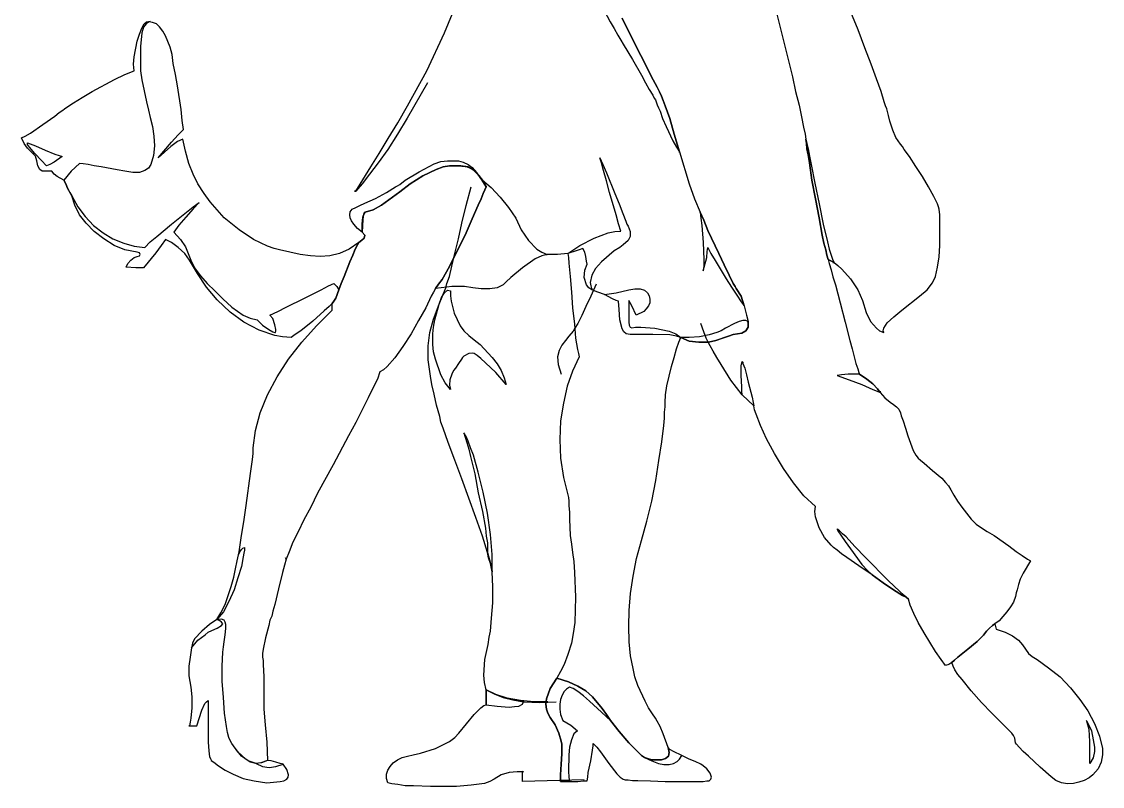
# Model space of a CAD drawing. Header units: millimetres. Extents: x -37049 to 129367, y 25385 to 90033.
# Drawn here: x 24246 to 25454, y 40447 to 41302 of the extents above; entities that cross this region are included whole.
import ezdxf

# ---------------------------------------------------------------- set-up
doc = ezdxf.new("R2010")
doc.units = ezdxf.units.MM
doc.header["$MEASUREMENT"] = 0
doc.layers.add('NNGUOI', color=2, linetype='Continuous', lineweight=30)

# ---------------------------------------------------------------- blocks, each defined once
blk = doc.blocks.new('NGUOI13')
for p, q in [((-128.5, 771.2), (-120.4, 791.1)), ((33.3, 799.2), (42, 782.4)), ((213.2, 793), (221.9, 758.7)), ((-440.4, 776.1), (-437.9, 780.5)), ((-437.9, 780.5), (-435.4, 782.4)), ((-435.4, 782.4), (-431.6, 783)), ((42, 782.4), (46.4, 775.5)), ((54.5, 786.1), (70, 755)), ((70, 755), (54.5, 786.1)), ((-445.3, 762.5), (-442.8, 769.9)), ((-442.8, 769.9), (-440.4, 776.1)), ((-146.6, 732), (-128.5, 771.2)), ((46.4, 775.5), (50.1, 768.7)), ((50.1, 768.7), (53.2, 763.7)), ((-448.4, 746.3), (-445.3, 762.5)), ((53.2, 763.7), (55.7, 759.3)), ((55.7, 759.3), (65, 743.8)), ((221.9, 758.7), (230, 725.7)), ((-449.1, 738.8), (-448.4, 746.3)), ((70, 755), (77.5, 740.7)), ((77.5, 740.7), (70, 755)), ((-448.4, 732), (-449.1, 738.8)), ((65, 743.8), (74.4, 727.6)), ((77.5, 740.7), (84.3, 726.4)), ((84.3, 726.4), (77.5, 740.7)), ((-468.4, 723.2), (-457.8, 728.2)), ((-457.8, 728.2), (-448.4, 732)), ((-166.5, 695.9), (-146.6, 732)), ((74.4, 727.6), (78.7, 719.5)), ((84.3, 726.4), (90.6, 715.1)), ((90.6, 715.1), (84.3, 726.4)), ((230, 725.7), (233.1, 710.8)), ((-491.4, 710.8), (-468.4, 723.2)), ((-146, 719.5), (-167.1, 683.4)), ((78.7, 719.5), (82.5, 712.7)), ((82.5, 712.7), (86.2, 707.1)), ((90.6, 715.1), (93.1, 710.2)), ((93.1, 710.2), (90.6, 715.1)), ((-510.7, 699), (-502, 704.6)), ((-502, 704.6), (-491.4, 710.8)), ((86.2, 707.1), (87.4, 703.9)), ((87.4, 703.9), (88.7, 702.1)), ((88.7, 702.1), (90.6, 697.1)), ((93.1, 710.2), (94.9, 705.8)), ((94.9, 705.8), (93.1, 710.2)), ((94.9, 705.8), (96.8, 701.5)), ((96.8, 701.5), (94.9, 705.8)), ((233.1, 710.8), (236.8, 696.5)), ((-525.6, 689), (-521.9, 691.5)), ((-521.9, 691.5), (-520, 692.7)), ((-520, 692.7), (-517.5, 694.6)), ((-517.5, 694.6), (-510.7, 699)), ((-176.5, 678.4), (-166.5, 695.9)), ((90.6, 697.1), (91.8, 694)), ((91.8, 694), (93.7, 690.3)), ((96.8, 701.5), (98.7, 695.9)), ((98.7, 695.9), (96.8, 701.5)), ((98.7, 695.9), (103.6, 682.8)), ((103.6, 682.8), (98.7, 695.9)), ((236.8, 696.5), (239.3, 684.7)), ((-542.4, 676.6), (-530, 685.3)), ((-530, 685.3), (-525.6, 689)), ((-167.1, 683.4), (-177.1, 666.6)), ((93.7, 690.3), (96.2, 682.8)), ((96.2, 682.8), (99.9, 674.7)), ((103.6, 682.8), (108, 666.6)), ((108, 666.6), (103.6, 682.8)), ((239.3, 684.7), (241.2, 674.1)), ((-554.9, 667.8), (-542.4, 676.6)), ((-186.4, 662.2), (-176.5, 678.4)), ((99.9, 674.7), (106.7, 659.8)), ((241.2, 674.1), (243.1, 666.6)), ((-564.2, 662.9), (-560.5, 664.7)), ((-561.7, 657.3), (-564.2, 662.9)), ((-558, 652.3), (-561.7, 657.3)), ((-560.5, 664.7), (-554.9, 667.8)), ((-195.7, 646.7), (-186.4, 662.2)), ((-177.1, 666.6), (-187, 651)), ((106.7, 659.8), (110.5, 653.5)), ((108, 666.6), (113.6, 648.6)), ((113.6, 648.6), (108, 666.6)), ((243.1, 666.6), (243.7, 661.6)), ((243.7, 661.6), (244.3, 657.3)), ((244.3, 657.3), (244.9, 651.7)), ((-549.9, 644.2), (-558, 652.3)), ((-204.5, 633), (-195.7, 646.7)), ((-187, 651), (-197, 637.3)), ((110.5, 653.5), (113.6, 648.6)), ((113.6, 648.6), (113, 648.6)), ((113, 648.6), (113.6, 648.6)), ((113.6, 648.6), (113.6, 648.6)), ((113.6, 648.6), (123.5, 615.6)), ((244.9, 651.7), (246.2, 645.4)), ((-548.7, 639.2), (-549.9, 644.2)), ((-547.4, 634.2), (-548.7, 639.2)), ((-197, 637.3), (-205.7, 625.5)), ((246.2, 645.4), (247.4, 637.3)), ((247.4, 637.3), (249.9, 619.3)), ((-545.5, 630.5), (-547.4, 634.2)), ((-543.1, 628.6), (-545.5, 630.5)), ((-533.1, 628.6), (-543.1, 628.6)), ((-530.6, 625.5), (-533.1, 628.6)), ((-527.5, 623), (-530.6, 625.5)), ((-205.7, 625.5), (-213.2, 615.6)), ((-212.6, 619.9), (-204.5, 633)), ((-150.9, 623.7), (-164, 615.6)), ((-137.2, 630.5), (-150.9, 623.7)), ((-129.8, 633), (-137.2, 630.5)), ((-123.5, 634.2), (-129.8, 633)), ((-113.6, 634.2), (-123.5, 634.2)), ((-104.3, 633), (-113.6, 634.2)), ((-100.5, 631.1), (-104.3, 633)), ((-96.8, 628), (-100.5, 631.1)), ((-93.1, 624.3), (-96.8, 628)), ((-89.3, 619.3), (-93.1, 624.3)), ((-520.6, 619.3), (-527.5, 623)), ((-518.8, 615.6), (-520.6, 619.3)), ((-516.9, 611.2), (-518.8, 615.6)), ((-220, 608.1), (-212.6, 619.9)), ((-213.2, 615.6), (-220, 608.1)), ((-164, 615.6), (-174.6, 607.5)), ((-106.1, 593.2), (-101.1, 612.5)), ((-87.4, 616.2), (-89.3, 619.3)), ((-85.6, 612.5), (-87.4, 616.2)), ((-86.8, 609.3), (-85.6, 612.5)), ((123.5, 615.6), (129.2, 600)), ((249.9, 619.3), (253.6, 600)), ((-512.6, 603.1), (-516.9, 611.2)), ((-509.4, 593.8), (-512.6, 603.1)), ((-220, 608.1), (-221.3, 608.1)), ((-221.3, 608.1), (-220, 608.1)), ((-220, 608.1), (-220, 608.1)), ((-174.6, 607.5), (-193.3, 593.8)), ((-90.6, 600), (-88.7, 605.6)), ((-88.7, 605.6), (-86.8, 609.3)), ((-504.5, 583.8), (-509.4, 593.8)), ((-193.3, 593.8), (-202, 588.8)), ((-110.5, 575.1), (-106.1, 593.2)), ((-99.9, 579.5), (-93.7, 593.8)), ((-93.7, 593.8), (-90.6, 600)), ((129.2, 600), (134.8, 586.3)), ((253.6, 600), (257.4, 580.7)), ((-497.6, 575.1), (-504.5, 583.8)), ((-212.6, 581.3), (-213.2, 574.5)), ((-211.3, 585.1), (-212.6, 581.3)), ((-210.1, 586.3), (-211.3, 585.1)), ((-202, 588.8), (-210.1, 586.3)), ((-107.4, 562.7), (-99.9, 579.5)), ((134.8, 586.3), (138.5, 578.2)), ((257.4, 580.7), (260.5, 562.7)), ((-489.5, 566.4), (-497.6, 575.1)), ((-213.2, 574.5), (-213.2, 565.8)), ((-114.2, 558.9), (-110.5, 575.1)), ((138.5, 578.2), (142.8, 567.6)), ((-479.6, 558.9), (-489.5, 566.4)), ((-469, 552.1), (-479.6, 558.9)), ((-416.1, 558.3), (-420.4, 552.1)), ((-409.9, 555.2), (-416.1, 558.3)), ((-213.8, 557.7), (-216.9, 555.2)), ((-211.3, 559.5), (-213.8, 557.7)), ((-213.2, 565.8), (-210.7, 562.7)), ((-210.7, 562.7), (-211.3, 559.5)), ((-117.9, 544), (-114.2, 558.9)), ((-115.5, 546.5), (-107.4, 562.7)), ((142.8, 567.6), (154, 544)), ((260.5, 562.7), (262.3, 554.6)), ((-457.8, 547.7), (-469, 552.1)), ((-445.3, 545.2), (-457.8, 547.7)), ((-420.4, 552.1), (-426, 544.6)), ((-403, 550.2), (-409.9, 555.2)), ((-396.2, 544), (-403, 550.2)), ((-220.6, 548.3), (-223.1, 542.1)), ((-218.2, 552.7), (-220.6, 548.3)), ((-216.9, 555.2), (-218.2, 552.7)), ((-123.5, 530.3), (-115.5, 546.5)), ((7.2, 546.5), (-1.6, 544)), ((10.3, 547.7), (7.2, 546.5)), ((14, 549), (10.3, 547.7)), ((15.9, 545.2), (14, 549)), ((262.3, 554.6), (264.2, 547.7)), ((264.2, 547.7), (265.5, 542.1)), ((-454.7, 533.4), (-451.6, 537.1)), ((-451.6, 537.1), (-448.4, 539.6)), ((-448.4, 539.6), (-445.3, 540.9)), ((-442.8, 544.6), (-445.3, 545.2)), ((-445.3, 540.9), (-442.8, 541.5)), ((-442.2, 542.7), (-442.8, 544.6)), ((-442.8, 541.5), (-442.2, 542.7)), ((-426, 544.6), (-438.5, 529)), ((-391.2, 537.1), (-396.2, 544)), ((-383.1, 523.4), (-391.2, 537.1)), ((-226.2, 535.3), (-231.8, 520.3)), ((-223.1, 542.1), (-226.2, 535.3)), ((-121.1, 530.9), (-117.9, 544)), ((-35.2, 538.4), (-48.2, 529)), ((-28.3, 541.5), (-35.2, 538.4)), ((-22.7, 542.7), (-28.3, 541.5)), ((-12.1, 542.7), (-22.7, 542.7)), ((-1.6, 544), (-12.1, 542.7)), ((17.1, 540.9), (15.9, 545.2)), ((17.7, 535.9), (17.1, 540.9)), ((18.4, 532.8), (17.7, 535.9)), ((154, 544), (159.6, 532.2)), ((265.5, 542.1), (266.7, 537.8)), ((266.7, 537.8), (267.9, 533.4)), ((-456.5, 529.7), (-454.7, 533.4)), ((-446.6, 529), (-456.5, 529.7)), ((-438.5, 529), (-446.6, 529)), ((-373.8, 509.1), (-383.1, 523.4)), ((-131, 517.2), (-123.5, 530.3)), ((-123.5, 520.3), (-121.1, 530.9)), ((-48.2, 529), (-60.1, 519.1)), ((15.2, 519.1), (15.9, 526.6)), ((15.9, 526.6), (18.4, 532.8)), ((159.6, 532.2), (164.6, 521.6)), ((267.9, 533.4), (269.8, 527.2)), ((269.8, 527.2), (271.7, 519.7)), ((-235, 512.9), (-237.4, 506.6)), ((-231.8, 520.3), (-235, 512.9)), ((-137.9, 507.9), (-134.8, 512.2)), ((-134.8, 512.2), (-131, 517.2)), ((-127.3, 508.5), (-126, 512.9)), ((-126, 512.9), (-123.5, 520.3)), ((-65, 514.7), (-68.2, 511.6)), ((-60.1, 519.1), (-65, 514.7)), ((17.7, 511.6), (15.2, 519.1)), ((27.7, 512.2), (22.1, 499.8)), ((164.6, 521.6), (169, 512.9)), ((169, 512.9), (170.9, 509.8)), ((271.7, 519.7), (274.2, 511.6)), ((-362.6, 496.1), (-373.8, 509.1)), ((-237.4, 506.6), (-240.6, 497.9)), ((-126, 509.1), (-137.9, 507.9)), ((-134.1, 491.7), (-127.3, 508.5)), ((-121.1, 509.8), (-126, 509.1)), ((-108, 509.8), (-121.1, 509.8)), ((-99.3, 508.5), (-108, 509.8)), ((-90.6, 507.3), (-99.3, 508.5)), ((-81.8, 507.3), (-90.6, 507.3)), ((-74.4, 508.5), (-81.8, 507.3)), ((-68.2, 511.6), (-74.4, 508.5)), ((20.2, 508.5), (17.7, 511.6)), ((23.3, 506.6), (20.2, 508.5)), ((29.6, 504.2), (23.3, 506.6)), ((36.4, 501.7), (29.6, 504.2)), ((44.5, 497.3), (36.4, 501.7)), ((170.9, 509.8), (172.1, 507.9)), ((172.1, 507.9), (177.1, 499.8)), ((274.2, 511.6), (279.2, 492.9)), ((-349.5, 483.6), (-362.6, 496.1)), ((-244.3, 492.3), (-247.4, 489.2)), ((-242.4, 494.8), (-244.3, 492.3)), ((-240.6, 497.9), (-242.4, 494.8)), ((-139.7, 476.1), (-134.1, 491.7)), ((22.1, 499.8), (17.1, 489.2)), ((48.2, 495.4), (44.5, 497.3)), ((50.7, 494.8), (48.2, 495.4)), ((51.3, 486.1), (50.7, 494.8)), ((177.1, 499.8), (180.2, 489.8)), ((279.2, 492.9), (284.1, 473)), ((-335.2, 473), (-349.5, 483.6)), ((-252.4, 484.9), (-264.2, 474.3)), ((-247.4, 489.2), (-252.4, 484.9)), ((12.8, 479.9), (9, 471.8)), ((17.1, 489.2), (12.8, 479.9)), ((52, 475.5), (51.3, 486.1)), ((180.2, 489.8), (182.7, 480.5)), ((182.7, 480.5), (184.5, 473.7)), ((-319.6, 464.9), (-335.2, 473)), ((-264.2, 474.3), (-276.7, 464.3)), ((-143.5, 462.5), (-139.7, 476.1)), ((9, 471.8), (5.9, 466.8)), ((54.5, 466.2), (52, 475.5)), ((138.5, 463.1), (135.4, 471.8)), ((184.5, 468.1), (182.1, 464.3)), ((184.5, 473.7), (184.5, 468.1)), ((284.1, 473), (289.1, 454.4)), ((-303.4, 459.3), (-319.6, 464.9)), ((-295.3, 458.1), (-303.4, 459.3)), ((-286.6, 457.5), (-295.3, 458.1)), ((-282.3, 460.6), (-286.6, 457.5)), ((-276.7, 464.3), (-282.3, 460.6)), ((-145.3, 448.8), (-143.5, 462.5)), ((-0.3, 458.7), (-4, 454.4)), ((4, 463.7), (-0.3, 458.7)), ((5.9, 466.8), (4, 463.7)), ((56.3, 463.1), (54.5, 466.2)), ((58.8, 461.2), (56.3, 463.1)), ((62.6, 460.6), (58.8, 461.2)), ((86.2, 460.6), (62.6, 460.6)), ((103.6, 460), (86.2, 460.6)), ((110.5, 458.7), (103.6, 460)), ((114.8, 457.5), (110.5, 458.7)), ((123.5, 453.7), (114.8, 457.5)), ((141, 456.8), (138.5, 463.1)), ((142.8, 453.1), (141, 456.8)), ((164, 458.7), (150.9, 454.4)), ((169, 460.6), (164, 458.7)), ((173.3, 461.2), (169, 460.6)), ((177.7, 461.8), (173.3, 461.2)), ((182.1, 464.3), (177.7, 461.8)), ((-145.3, 434.4), (-145.3, 448.8)), ((-7.8, 449.4), (-10.3, 443.8)), ((-4, 454.4), (-7.8, 449.4)), ((133.5, 452.5), (123.5, 453.7)), ((143.5, 452.5), (133.5, 452.5)), ((145.3, 448.8), (142.8, 453.1)), ((150.9, 454.4), (143.5, 452.5)), ((148.4, 443.2), (145.3, 448.8)), ((289.1, 454.4), (291.6, 445.6)), ((291.6, 445.6), (293.5, 437.6)), ((-142.8, 417.6), (-145.3, 434.4)), ((-10.3, 443.8), (-12.1, 437.6)), ((-12.1, 437.6), (-11.5, 429.5)), ((152.2, 436.9), (148.4, 443.2)), ((156.5, 429.5), (152.2, 436.9)), ((293.5, 437.6), (295.3, 430.7)), ((-11.5, 429.5), (-8.4, 419.5)), ((166.5, 413.3), (156.5, 429.5)), ((295.3, 430.7), (297.2, 425.1)), ((297.2, 425.1), (298.4, 421.4)), ((-141.6, 408.9), (-142.8, 417.6)), ((178.3, 398.3), (166.5, 413.3)), ((298.4, 421.4), (299.1, 419.5)), ((299.1, 419.5), (306.5, 414.5)), ((306.5, 414.5), (312.8, 409.5)), ((-139.1, 399), (-141.6, 408.9)), ((312.8, 409.5), (317.7, 404.6)), ((317.7, 404.6), (320.2, 400.8)), ((-136.6, 387.8), (-139.1, 399)), ((190.1, 387.1), (178.3, 398.3)), ((320.2, 400.8), (325.2, 395.2)), ((325.2, 395.2), (330.8, 390.9)), ((330.8, 390.9), (333.9, 388.4)), ((-133.5, 375.9), (-136.6, 387.8)), ((190.8, 382.8), (190.1, 387.1)), ((192.6, 378.4), (190.8, 382.8)), ((333.9, 388.4), (337, 385.9)), ((337, 385.9), (339.5, 383.4)), ((339.5, 383.4), (341.4, 379.7)), ((341.4, 379.7), (342, 376.6)), ((-132.3, 370.3), (-133.5, 375.9)), ((-129.8, 364.1), (-132.3, 370.3)), ((197, 366.6), (192.6, 378.4)), ((342, 376.6), (343.9, 371.6)), ((343.9, 371.6), (346.4, 364.1)), ((-124.8, 349.2), (-129.8, 364.1)), ((203.2, 352.9), (197, 366.6)), ((346.4, 364.1), (348.9, 356)), ((-117.9, 331.1), (-124.8, 349.2)), ((211.3, 338), (203.2, 352.9)), ((348.9, 356), (354.5, 341.1)), ((220.6, 322.4), (211.3, 338)), ((354.5, 341.1), (357, 336.1)), ((357, 336.1), (359.4, 333)), ((-110.5, 311.8), (-117.9, 331.1)), ((359.4, 333), (361.9, 331.1)), ((361.9, 331.1), (365.7, 328)), ((365.7, 328), (374.4, 320.5)), ((-96.2, 272), (-110.5, 311.8)), ((231.2, 307.5), (220.6, 322.4)), ((374.4, 320.5), (383.7, 312.4)), ((383.7, 312.4), (387.5, 308.1)), ((241.8, 294.4), (231.2, 307.5)), ((387.5, 308.1), (390.6, 304.4)), ((390.6, 304.4), (393.1, 300.6)), ((253.6, 283.2), (241.8, 294.4)), ((393.1, 300.6), (396.2, 295)), ((396.2, 295), (399.9, 288.8)), ((253, 278.2), (253.6, 283.2)), ((399.9, 288.8), (404.3, 282.6)), ((404.3, 282.6), (414.2, 270.1)), ((-89.3, 252.7), (-96.2, 272)), ((253.6, 272.6), (253, 278.2)), ((257.4, 261.4), (253.6, 272.6)), ((414.2, 270.1), (419.2, 265.1)), ((263, 251.5), (257.4, 261.4)), ((419.2, 265.1), (424.8, 261.4)), ((424.8, 261.4), (430.4, 257.7)), ((430.4, 257.7), (437.9, 253.3)), ((-84.3, 235.9), (-89.3, 252.7)), ((269.8, 243.4), (263, 251.5)), ((437.9, 253.3), (452.8, 242.7)), ((-83.1, 230.3), (-84.3, 235.9)), ((272.3, 240.9), (269.8, 243.4)), ((276, 238.4), (272.3, 240.9)), ((280.4, 234.6), (276, 238.4)), ((286, 230.9), (280.4, 234.6)), ((452.8, 242.7), (460.3, 237.1)), ((460.3, 237.1), (466.5, 232.8)), ((-81.2, 224.7), (-83.1, 230.3)), ((-79.4, 216), (-81.2, 224.7)), ((298.4, 222.2), (286, 230.9)), ((466.5, 232.8), (472.1, 229)), ((475.2, 227.2), (467.7, 214.7)), ((472.1, 229), (475.2, 227.2)), ((-78.7, 200.4), (-79.4, 216)), ((312.1, 212.9), (298.4, 222.2)), ((323.3, 204.8), (312.1, 212.9)), ((467.7, 214.7), (464.6, 208.5)), ((333.9, 197.3), (323.3, 204.8)), ((462.8, 202.9), (461.5, 197.3)), ((464.6, 208.5), (462.8, 202.9)), ((-78.7, 184.2), (-78.7, 200.4)), ((343.3, 191.7), (333.9, 197.3)), ((347, 189.8), (343.3, 191.7)), ((349.5, 188), (347, 189.8)), ((459.6, 190.5), (457.8, 184.9)), ((460.3, 194.2), (459.6, 190.5)), ((461.5, 197.3), (460.3, 194.2)), ((-80, 168.1), (-78.7, 184.2)), ((351.4, 181.7), (349.5, 188)), ((355.1, 173), (351.4, 181.7)), ((454.7, 179.9), (450.9, 174.9)), ((457.8, 184.9), (454.7, 179.9)), ((-81.2, 155), (-80, 168.1)), ((359.4, 163.7), (355.1, 173)), ((446.6, 169.9), (442.8, 165.6)), ((450.9, 174.9), (446.6, 169.9)), ((365.7, 153.1), (359.4, 163.7)), ((432.9, 158.1), (429.8, 155)), ((436, 160.6), (432.9, 158.1)), ((438.5, 162.4), (436, 160.6)), ((442.8, 165.6), (438.5, 162.4)), ((-83.7, 141.3), (-82.5, 148.8)), ((-82.5, 148.8), (-81.8, 151.9)), ((-81.8, 151.9), (-81.2, 155)), ((377.5, 133.8), (365.7, 153.1)), ((426.7, 150.6), (420.4, 144.4)), ((429.8, 155), (426.7, 150.6)), ((-86.8, 125.7), (-83.7, 141.3)), ((383.1, 125.7), (377.5, 133.8)), ((410.5, 136.3), (400.5, 128.2)), ((420.4, 144.4), (410.5, 136.3)), ((-88.1, 109.5), (-86.8, 125.7)), ((387.5, 119.5), (383.1, 125.7)), ((394.3, 122.6), (391.2, 120.7)), ((396.8, 125.1), (394.3, 122.6)), ((400.5, 128.2), (396.8, 125.1)), ((391.2, 120.7), (387.5, 119.5)), ((-87.4, 102.1), (-88.1, 109.5)), ((-85.6, 94.6), (-87.4, 102.1)), ((-85.6, 94.6), (-86.2, 95.2)), ((-86.2, 95.2), (-85.6, 94.6)), ((-75.6, 89.6), (-85.6, 94.6)), ((-85.6, 94.6), (-77.5, 90.2)), ((-85.6, 94.6), (-85.6, 94.6)), ((-85.6, 79), (-85.6, 94.6)), ((-77.5, 90.2), (-68.2, 86.5)), ((-63.8, 85.9), (-75.6, 89.6)), ((-91.2, 75.9), (-88.1, 78.4)), ((-88.1, 78.4), (-85.6, 79)), ((-68.2, 86.5), (-58.2, 84)), ((-50.1, 83.4), (-63.8, 85.9)), ((-58.2, 84), (-47, 82.2)), ((-36.4, 82.2), (-50.1, 83.4)), ((-47, 82.2), (-30.2, 81.5)), ((-22.1, 82.2), (-36.4, 82.2)), ((-30.2, 81.5), (-13.4, 82.2)), ((-113.6, 49.8), (-98, 69.1)), ((-98, 69.1), (-91.2, 75.9)), ((-123.5, 41.1), (-117.9, 45.4)), ((-117.9, 45.4), (-113.6, 49.8)), ((-153.4, 29.3), (-137.9, 34.2)), ((-137.9, 34.2), (-123.5, 41.1)), ((-181.4, 19.3), (-177.1, 22.4)), ((-177.1, 22.4), (-172.1, 24.9)), ((-172.1, 24.9), (-166.5, 26.1)), ((-166.5, 26.1), (-160.9, 27.4)), ((-160.9, 27.4), (-153.4, 29.3)), ((-188.3, 7.5), (-187, 11.8)), ((-187, 11.8), (-184.5, 15.6)), ((-184.5, 15.6), (-181.4, 19.3)), ((-188.3, 3.1), (-188.3, 7.5)), ((-187, -1.2), (-188.3, 3.1)), ((-81.8, 0), (-87.4, -1.9)), ((-77.5, 2.5), (-81.8, 0)), ((-70, 6.8), (-77.5, 2.5)), ((-61.9, 9.3), (-70, 6.8)), ((-53.8, 10), (-61.9, 9.3)), ((-47, 10), (-53.8, 10)), ((-48.2, 0), (-48.2, 10.6)), ((-48.2, 10.6), (-47, 10)), ((15.2, 1.9), (-48.2, 0)), ((-182.7, -2.5), (-187, -1.2)), ((-176.5, -3.1), (-182.7, -2.5)), ((-169, -4.4), (-176.5, -3.1)), ((-160.3, -4.4), (-169, -4.4)), ((-142.8, -5), (-160.3, -4.4)), ((-116.1, -5), (-142.8, -5)), ((-101.1, -3.7), (-116.1, -5)), ((-87.4, -1.9), (-101.1, -3.7))]:
    blk.add_line(p, q)
for points in [[(213.2, 793), (221.9, 758.7), (230, 725.7), (233.1, 710.8), (236.8, 696.5), (239.3, 684.7), (241.2, 674.1), (243.1, 666.6), (243.7, 661.6), (244.3, 657.3), (244.9, 651.7), (246.2, 645.4), (247.4, 637.3), (249.9, 619.3), (253.6, 600), (257.4, 580.7), (260.5, 562.7), (262.3, 554.6), (264.2, 547.7), (265.5, 542.1), (266.7, 537.8), (272.9, 534.7), (276.7, 531.5), (281, 527.8), (289.7, 517.8), (297.2, 506.6), (302.2, 495.4), (305.9, 483), (310.3, 473.7), (316.5, 466.8), (319.6, 464.3), (324, 462.5), (323.3, 464.3), (324, 466.8), (327.7, 472.4), (334.5, 478.6), (342.6, 485.5), (360.7, 499.8), (368.8, 506.6), (374.4, 513.5), (377.5, 520.3), (379.4, 529.7), (381.2, 540.3), (381.8, 552.1), (381.8, 583.8), (381.2, 589.4), (380.6, 591.9), (379.4, 595), (375.6, 602.5), (370, 612.5), (363.8, 623), (357, 633.6), (350.7, 643.6), (345.1, 651), (343.3, 654.2), (341.4, 656.6), (336.4, 663.5), (333.3, 671), (330.2, 680.3), (328.9, 685.9), (327.1, 692.7), (325.8, 695.9), (324.6, 700.2), (321.5, 710.8), (316.5, 723.9), (310.9, 738.8), (304.7, 755.6), (297.8, 774.3), (281.6, 813.5)], [(-216.9, 555.2), (-226.9, 548.3), (-236.8, 544), (-246.8, 541.5), (-256.7, 540.9), (-266.7, 541.5), (-277.3, 542.7), (-287.9, 545.2), (-298.4, 547.7), (-304, 549), (-310.9, 551.5), (-325.2, 558.3), (-340.1, 568.3), (-355.7, 580.7), (-370, 596.9), (-376.2, 605.6), (-382.5, 615.6), (-387.5, 625.5), (-391.8, 636.7), (-395.5, 649.2), (-398, 661.6), (-403.6, 659.1), (-410.5, 654.2), (-423.6, 642.3), (-409.9, 658.5), (-403, 666), (-397.4, 671.6), (-398.7, 680.9), (-399.9, 692.1), (-403.6, 716.4), (-405.5, 728.2), (-408, 739.4), (-409.2, 748.8), (-411.1, 756.2), (-416.1, 768.1), (-418.6, 773), (-422.3, 777.4), (-425.4, 780.5), (-429.2, 781.7), (-432.9, 782.4), (-436, 780.5), (-438.5, 776.8), (-440.4, 771.2), (-441.6, 756.9), (-441.6, 732), (-440.4, 722.6), (-437.9, 711.4), (-435.4, 700.2), (-433.5, 691.5), (-431.6, 684), (-429.2, 674.7), (-427.9, 664.7), (-427.3, 654.8), (-428.5, 644.8), (-431, 635.5), (-433.5, 631.7), (-437.2, 629.3), (-442.8, 627.4), (-449.7, 627.4), (-457.8, 628.6), (-465.9, 629.9), (-482.1, 633), (-489.5, 634.2), (-495.7, 635.5), (-500.7, 636.1), (-504.5, 636.7), (-513.2, 628.6), (-520.6, 619.3), (-518.8, 615.6), (-516.9, 611.2), (-514.4, 606.8), (-512.6, 603.1), (-506.3, 591.9), (-498.9, 582), (-490.1, 572.6), (-480.2, 565.1), (-470.2, 558.9), (-459, 554.6), (-448.4, 551.5), (-437.2, 550.2), (-431.6, 555.8), (-424.8, 561.4), (-409.9, 573.9), (-394.3, 586.3), (-387.5, 591.9), (-381.2, 596.3), (-387.5, 590), (-394.9, 581.3), (-402.4, 573.2), (-407.4, 565.8), (-400.5, 558.3), (-395.5, 550.8), (-389.9, 537.1), (-386.2, 529), (-380, 521), (-373.1, 512.9), (-365, 505.4), (-357, 497.3), (-347.6, 488.6), (-335.8, 480.5), (-328.9, 477.4), (-321.5, 475.5), (-315.9, 469.9), (-309.6, 465.6), (-305.3, 463.1), (-303.4, 462.5), (-302.8, 462.5), (-302.2, 463.7), (-302.2, 465.6), (-303.4, 470.5), (-305.3, 476.8), (-308.4, 480.5), (-300.3, 484.2), (-291.6, 488.6), (-272.9, 497.9), (-255.5, 506.6), (-248, 510.4), (-242.4, 512.9), (-239.3, 509.8), (-237.4, 506.6), (-235, 512.9), (-231.8, 520.3), (-226.2, 535.3), (-223.1, 542.1), (-220.6, 548.3), (-218.2, 552.7), (-216.9, 555.2), (-216.9, 555.2)], [(-558, 657.9), (-549.9, 654.8), (-539.9, 650.4), (-530, 646.1), (-525.6, 644.8), (-522.5, 643.6), (-530.6, 638), (-535, 635.5), (-538.7, 634.2), (-543.7, 639.8), (-550.5, 646.7), (-556.1, 653.5), (-558, 656), (-558, 657.9), (-558, 657.9)], [(272.9, 534.7), (266.7, 537.8), (265.5, 542.1), (264.2, 547.7), (262.3, 554.6), (260.5, 562.7), (257.4, 580.7), (253.6, 600), (249.9, 619.3), (247.4, 637.3), (246.2, 645.4), (244.9, 651.7), (244.3, 657.3), (243.7, 661.6), (244.9, 657.3), (246.2, 651.7), (247.4, 644.2), (249.3, 635.5), (253, 616.2), (257.4, 595), (261.7, 573.9), (266.1, 555.8), (267.9, 548.3), (269.8, 542.1), (271.7, 537.1), (272.9, 534.7), (271.7, 534.7), (272.9, 534.7), (272.9, 534.7)], [(-85.6, 612.5), (-89.9, 619.9), (-94.3, 625.5), (-98, 629.3), (-102.4, 631.7), (-106.7, 633.6), (-111.7, 634.2), (-123.5, 634.2), (-129.8, 633), (-137.2, 630.5), (-150.9, 623.7), (-164, 615.6), (-174.6, 607.5), (-193.3, 593.8), (-202, 588.8), (-210.1, 586.3), (-211.3, 585.7), (-211.9, 584.4), (-212.6, 578.8), (-213.2, 565.8), (-218.2, 569.5), (-221.9, 573.9), (-224.4, 577.6), (-225.6, 580.7), (-226.2, 583.8), (-225.6, 586.9), (-223.8, 589.4), (-220, 591.3), (-215.7, 593.2), (-210.7, 595.6), (-199.5, 600.6), (-188.3, 606.8), (-178.9, 612.5), (-177.1, 613.7), (-174.6, 614.9), (-169, 619.3), (-154.7, 628), (-139.1, 636.1), (-132.3, 638.6), (-125.4, 639.2), (-114.2, 639.2), (-109.2, 638), (-104.3, 635.5), (-99.9, 632.4), (-95.5, 627.4), (-90.6, 620.5), (-85.6, 612.5), (-85.6, 613.1), (-85.6, 612.5), (-85.6, 612.5)], [(23.3, 506.6), (20.2, 508.5), (17.7, 511.6), (15.2, 519.1), (15.9, 526.6), (18.4, 532.8), (17.7, 535.9), (17.1, 540.9), (15.9, 545.2), (14, 549), (10.3, 547.7), (7.2, 546.5), (-1.6, 544), (10.9, 552.1), (25.8, 559.5), (40.1, 565.1), (47, 566.4), (53.2, 567), (50.7, 574.5), (48.2, 583.8), (41.4, 606.8), (38.3, 618.7), (35.2, 629.3), (33.3, 637.3), (32.1, 640.5), (31.4, 642.3), (34.5, 635.5), (38.3, 626.8), (47, 605.6), (51.3, 595), (55.1, 585.1), (58.2, 577), (59.4, 573.9), (60.7, 572), (62.6, 566.4), (62.6, 561.4), (60.7, 557.1), (55.7, 552.7), (52, 550.2), (46.4, 546.5), (33.3, 535.3), (27.1, 528.4), (23.3, 521.6), (21.5, 514.1), (22.1, 510.4), (23.3, 506.6), (23.3, 507.9), (23.3, 506.6), (23.3, 506.6)], [(-291.6, 229), (-293.5, 222.8), (-295.3, 215.4), (-299.7, 198.5), (-303.4, 182.4), (-305.3, 175.5), (-306.5, 170.5), (-308.4, 166.2), (-309.6, 160.6), (-312.8, 148.1), (-315.3, 136.3), (-315.9, 132), (-315.9, 128.2), (-315.3, 124.5), (-315.3, 120.1), (-314.6, 108.3), (-314.6, 74.7), (-313.4, 58.5), (-311.5, 40.5), (-310.9, 21.8), (-317.1, 19.3), (-323.3, 18.7), (-328.9, 19.9), (-333.3, 23), (-341.4, 30.5), (-347.6, 39.2), (-348.9, 41.7), (-350.7, 45.4), (-352, 50.4), (-353.2, 56.6), (-355.1, 70.3), (-356.3, 86.5), (-357.6, 103.3), (-357.6, 118.9), (-357, 133.2), (-356.3, 138.8), (-355.7, 143.8), (-354.5, 151.2), (-353.8, 157.5), (-353.8, 161.8), (-354.5, 164.3), (-355.7, 166.2), (-358.2, 167.4), (-363.2, 166.8), (-358.8, 173.7), (-354.5, 182.4), (-348.2, 201), (-345.7, 210.4), (-343.9, 219.1), (-342, 227.2), (-340.8, 233.4), (-340.1, 236.5), (-339.5, 241.5), (-337.7, 253.3), (-335.2, 267.6), (-332.7, 284.4), (-328.3, 317.4), (-326.5, 331.7), (-325.8, 338), (-325.8, 343.6), (-323.3, 361.6), (-318.4, 379.7), (-310.9, 398.3), (-300.9, 417), (-289.1, 435.1), (-275.4, 452.5), (-260.5, 469.3), (-244.3, 485.5), (-244.3, 492.3), (-242.4, 494.8), (-240.6, 497.9), (-237.4, 506.6), (-235, 512.9), (-231.8, 520.3), (-226.2, 535.3), (-223.1, 542.1), (-220.6, 548.3), (-218.2, 552.7), (-216.9, 555.2), (-213.8, 557.7), (-211.3, 559.5), (-210.7, 562.7), (-213.2, 565.8), (-213.2, 574.5), (-212.6, 581.3), (-211.3, 585.1), (-210.1, 586.3), (-202, 588.8), (-193.3, 593.8), (-174.6, 607.5), (-164, 615.6), (-150.9, 623.7), (-137.2, 630.5), (-129.8, 633), (-123.5, 634.2), (-113.6, 634.2), (-104.3, 633), (-100.5, 631.1), (-96.8, 628), (-93.1, 624.3), (-89.3, 619.3), (-87.4, 616.2), (-85.6, 612.5), (-86.8, 609.3), (-88.7, 605.6), (-90.6, 600), (-93.7, 593.8), (-99.9, 579.5), (-107.4, 562.7), (-115.5, 546.5), (-123.5, 530.3), (-131, 517.2), (-134.8, 512.2), (-137.9, 507.9), (-139.7, 504.2), (-142.2, 499.8), (-147.8, 488), (-155.3, 474.9), (-162.8, 461.2), (-171.5, 448.1), (-179.6, 436.3), (-187.7, 427.6), (-191.4, 423.9), (-195.1, 422), (-197.6, 414.5), (-202, 405.8), (-207, 395.2), (-213.2, 382.8), (-220, 369.7), (-227.5, 356), (-243.1, 326.1), (-259.2, 296.9), (-266.1, 282.6), (-273.5, 269.5), (-279.2, 257.1), (-284.8, 246.5), (-288.5, 236.5), (-291.6, 229), (-292.2, 230.3), (-291.6, 229), (-291.6, 229)], [(-22.7, 542.7), (-28.3, 541.5), (-35.2, 538.4), (-48.2, 529), (-60.1, 519.1), (-65, 514.7), (-68.2, 511.6), (-74.4, 508.5), (-81.8, 507.3), (-90.6, 507.3), (-99.3, 508.5), (-108, 509.8), (-121.1, 509.8), (-126, 509.1), (-137.9, 507.9), (-134.8, 512.2), (-131, 517.2), (-123.5, 530.3), (-115.5, 546.5), (-107.4, 562.7), (-99.9, 579.5), (-93.7, 593.8), (-90.6, 600), (-88.7, 605.6), (-86.8, 609.3), (-85.6, 612.5), (-87.4, 616.2), (-89.3, 619.3), (-80.6, 611.8), (-71.3, 601.9), (-62.6, 591.3), (-55.1, 580.1), (-49.5, 568.3), (-42, 557.1), (-33.3, 548.3), (-28.3, 545.2), (-22.7, 542.7), (-24, 542.7), (-22.7, 542.7), (-22.7, 542.7)], [(180.2, 489.8), (177.1, 499.8), (172.1, 507.9), (170.9, 509.8), (169, 512.9), (164.6, 521.6), (159.6, 532.2), (154, 544), (142.8, 567.6), (138.5, 578.2), (134.8, 586.3), (135.4, 580.1), (136.6, 572.6), (137.9, 555.2), (138.5, 537.8), (138.5, 530.9), (137.9, 525.9), (141.6, 539.6), (142.2, 545.9), (142.8, 550.2), (146, 544), (150.3, 536.5), (161.5, 517.8), (167.1, 509.1), (172.7, 501), (177.1, 494.2), (180.2, 489.8), (179.6, 490.5), (180.2, 489.8), (180.2, 489.8)], [(114.8, 457.5), (110.5, 458.7), (103.6, 460), (86.2, 460.6), (62.6, 460.6), (58.8, 461.2), (56.3, 463.1), (54.5, 466.2), (52, 475.5), (51.3, 486.1), (50.7, 494.8), (48.2, 495.4), (44.5, 497.3), (36.4, 501.7), (29.6, 504.2), (23.3, 506.6), (20.2, 508.5), (17.7, 511.6), (15.2, 519.1), (15.9, 526.6), (18.4, 532.8), (17.7, 535.9), (17.1, 540.9), (15.9, 545.2), (14, 549), (10.3, 547.7), (7.2, 546.5), (-1.6, 544), (-0.9, 539.6), (-0.3, 534), (0.9, 520.3), (2.2, 504.2), (3.4, 488), (5.3, 471.2), (6.5, 456.8), (8.4, 445), (9.6, 440.7), (10.3, 437.6), (3.4, 422.6), (-2.2, 407.1), (-5.9, 389.6), (-9, 371.6), (-9.6, 352.3), (-9, 333), (-5.9, 313.1), (-0.9, 292.5), (-0.3, 288.8), (-0.3, 283.8), (0.3, 277.6), (0.3, 270.1), (0.9, 253.3), (2.2, 244.6), (3.4, 235.9), (4.7, 226.6), (5.3, 215.4), (6.5, 189.8), (5.9, 163.7), (4, 152.5), (2.2, 142.5), (-1.6, 130.7), (-5.3, 120.7), (-9, 113.3), (-12.8, 106.4), (-0.9, 102.7), (9, 98.3), (17.1, 93.4), (24, 87.1), (33.9, 75.3), (38.3, 69.1), (42.6, 62.9), (51.3, 51.7), (61.3, 39.8), (74.4, 26.8), (77.5, 24.9), (80.6, 23.7), (85, 22.4), (94.9, 22.4), (99.3, 23.7), (102.4, 26.1), (103, 29.9), (101.8, 34.9), (96.8, 49.2), (93.7, 56.6), (90.6, 62.2), (88.7, 65.4), (85.6, 69.7), (81.8, 75.9), (78.1, 82.8), (70.6, 99), (67.5, 107.7), (65.7, 116.4), (63.2, 129.5), (61.9, 143.8), (61.3, 160), (61.9, 176.1), (63.2, 193.6), (65.7, 211.6), (69.4, 229.7), (74.4, 248.3), (80, 268.3), (85, 288.8), (89.3, 310), (92.4, 330.5), (95.5, 349.8), (97.4, 366.6), (98, 374.1), (98, 380.3), (98.7, 385.9), (98.7, 390.3), (99.3, 398.3), (100.5, 407.7), (105.5, 427.6), (108, 436.9), (110.5, 445.6), (113, 452.5), (114.8, 457.5), (114.8, 457.5)], [(-122.3, 505.4), (-122.3, 500.4), (-121.7, 494.8), (-118.6, 482.4), (-112.3, 469.3), (-108.6, 464.3), (-103.6, 459.3), (-98, 455), (-91.8, 450), (-79.4, 436.9), (-74.4, 430.1), (-70, 423.2), (-66.9, 415.8), (-65, 408.9), (-75.6, 421.4), (-86.2, 431.3), (-91.2, 435.7), (-94.9, 438.8), (-98, 440.7), (-99.3, 441.3), (-103.6, 440.7), (-108.6, 438.2), (-109.9, 436.9), (-111.1, 435.1), (-114.2, 430.7), (-117.3, 425.7), (-119.2, 423.2), (-121.1, 419.5), (-122.9, 413.9), (-123.5, 408.3), (-122.3, 403.9), (-127.9, 410.8), (-132.3, 418.9), (-137.9, 435.1), (-139.7, 442.5), (-140.4, 450), (-140.4, 461.2), (-139.7, 468.1), (-138.5, 475.5), (-134.1, 491.7), (-131.6, 498.6), (-128.5, 503.5), (-125.4, 506), (-122.3, 505.4), (-122.3, 505.4)], [(114.8, 457.5), (110.5, 458.7), (103.6, 460), (86.2, 460.6), (62.6, 460.6), (58.8, 461.2), (56.3, 463.1), (54.5, 466.2), (52, 475.5), (51.3, 486.1), (50.7, 494.8), (48.2, 495.4), (44.5, 497.3), (36.4, 501.7), (48.2, 503.5), (61.3, 506.6), (67.5, 507.3), (73.1, 507.3), (77.5, 506), (80.6, 503.5), (82.5, 500.4), (83.1, 496.7), (83.1, 492.9), (81.8, 489.8), (79.4, 486.7), (76.9, 484.2), (68.8, 480.5), (64.4, 489.8), (62.6, 492.9), (61.3, 495.4), (61.3, 473), (61.9, 469.9), (62.6, 468.1), (64.4, 467.4), (68.2, 468.1), (73.8, 468.1), (88.1, 466.8), (103, 463.7), (109.9, 461.2), (114.8, 457.5), (113.6, 457.5), (114.8, 457.5), (114.8, 457.5)], [(184.5, 473.7), (182.1, 474.9), (178.9, 474.9), (175.2, 473.7), (170.2, 471.8), (160.9, 466.8), (156.5, 464.3), (152.2, 462.5), (144.1, 460), (134.1, 458.1), (123.5, 457.5), (114.8, 457.5), (123.5, 453.7), (133.5, 452.5), (143.5, 452.5), (150.9, 454.4), (157.8, 456.8), (164, 458.7), (169, 460.6), (173.3, 461.2), (177.7, 461.8), (182.1, 464.3), (184.5, 468.1), (184.5, 473.7), (183.3, 473.7), (184.5, 473.7), (184.5, 473.7)], [(190.1, 387.1), (178.3, 398.3), (177.7, 402.1), (177.7, 406.4), (177.1, 418.3), (177.1, 428.2), (177.7, 431.3), (178.3, 432.6), (178.9, 432), (178.9, 430.7), (180.8, 425.7), (182.7, 418.9), (184.5, 411.4), (188.3, 395.9), (189.5, 390.3), (190.1, 387.1), (189.5, 387.8), (190.1, 387.1), (190.1, 387.1)], [(320.2, 400.8), (317.7, 404.6), (312.8, 409.5), (306.5, 414.5), (299.1, 419.5), (287.2, 419.5), (280.4, 418.9), (276, 418.3), (288.5, 413.9), (301.6, 408.9), (312.8, 403.9), (317.1, 402.1), (320.2, 400.8), (320.2, 402.1), (320.2, 400.8), (320.2, 400.8)], [(-84.3, 235.9), (-81.2, 224.7), (-80, 220.3), (-79.4, 216), (-79.4, 234), (-81.2, 254.6), (-84.3, 276.4), (-88.7, 298.1), (-93.7, 318.7), (-98.7, 336.1), (-101.8, 343.6), (-104.3, 350.4), (-106.1, 355.4), (-108.6, 359.1), (-107.4, 354.8), (-105.5, 349.2), (-103.6, 342.3), (-101.8, 334.9), (-97.4, 316.8), (-93.7, 297.5), (-89.3, 278.2), (-86.2, 260.8), (-85.6, 252.7), (-84.3, 245.9), (-84.3, 235.9), (-84.3, 235.9)], [(312.1, 212.9), (323.3, 204.8), (333.9, 197.3), (343.3, 191.7), (347, 189.8), (349.5, 188), (345.1, 191.7), (340.1, 196.1), (328.9, 206.6), (305.3, 230.9), (294.1, 242.1), (285.4, 252.1), (281.6, 255.2), (278.5, 258.3), (276.7, 259.5), (276, 260.2), (276, 259.5), (276.7, 258.3), (279.8, 253.9), (284.1, 247.1), (289.7, 239.6), (301.6, 223.4), (307.2, 217.2), (312.1, 212.9), (310.9, 214.1), (312.1, 212.9), (312.1, 212.9)], [(-363.2, 166.8), (-358.8, 173.7), (-354.5, 182.4), (-348.2, 201), (-345.7, 210.4), (-343.9, 219.1), (-342, 227.2), (-340.8, 233.4), (-339.5, 236.5), (-337.7, 239), (-336.4, 240.3), (-334.5, 240.9), (-334.5, 238.4), (-335.2, 235.3), (-335.8, 231.5), (-337.7, 221.6), (-341.4, 209.8), (-345.1, 197.3), (-350.7, 185.5), (-356.3, 174.9), (-363.2, 166.8), (-363.2, 166.8)], [(-363.2, 166.8), (-370.6, 161.8), (-378.7, 155), (-386.2, 146.9), (-388.1, 142.5), (-389.3, 137.6), (-390.6, 128.2), (-391.8, 118.9), (-391.8, 108.9), (-389.9, 97.1), (-388.7, 87.1), (-388.7, 75.9), (-389.9, 65.4), (-390.6, 61), (-391.2, 57.3), (-391.8, 57.3), (-383.7, 57.3), (-378.7, 73.4), (-375.6, 80.3), (-373.8, 82.2), (-371.9, 83.4), (-371.9, 40.5), (-371.3, 31.7), (-370.6, 25.5), (-369.4, 23), (-368.8, 21.8), (-366.3, 19.9), (-361.3, 16.2), (-354.5, 11.8), (-346.4, 7.5), (-335.8, 3.1), (-324.6, 0.6), (-311.5, -1.2), (-297.8, 0), (-294.1, 0.6), (-291, 2.5), (-289.7, 4.4), (-289.1, 6.8), (-291, 12.4), (-294.7, 18), (-297.8, 18.7), (-302.2, 19.9), (-307.2, 21.2), (-310.9, 21.8), (-317.7, 19.3), (-322.7, 18.7), (-330.8, 21.2), (-337.7, 26.1), (-343.3, 33), (-347.6, 39.2), (-348.9, 41.7), (-350.7, 45.4), (-352, 50.4), (-353.2, 56.6), (-355.1, 70.3), (-356.3, 86.5), (-357.6, 103.3), (-357.6, 118.9), (-357, 133.2), (-356.3, 138.8), (-355.7, 143.8), (-354.5, 151.2), (-353.8, 157.5), (-353.8, 161.8), (-354.5, 164.3), (-355.7, 166.2), (-358.2, 167.4), (-363.2, 166.8), (-363.2, 166.8)], [(-363.2, 166.8), (-370.6, 161.8), (-378.7, 155), (-386.2, 146.9), (-388.1, 142.5), (-389.3, 137.6), (-382.5, 145.6), (-375, 151.2), (-371.9, 153.7), (-368.2, 155.6), (-362.6, 158.1), (-358.2, 160.6), (-357, 162.4), (-358.2, 164.3), (-360.1, 165.6), (-363.2, 166.8), (-363.2, 166.8)], [(394.3, 122.6), (396.8, 125.1), (400.5, 128.2), (410.5, 136.3), (420.4, 144.4), (426.7, 150.6), (429.8, 155), (432.9, 158.1), (436, 160.6), (438.5, 162.4), (439.7, 156.8), (449.1, 153.7), (456.5, 150), (462.8, 145.6), (467.1, 140.7), (473.3, 132), (477.1, 128.8), (482.1, 125.7), (493.9, 117), (505.7, 107.7), (516.3, 96.5), (526.2, 84.6), (534.3, 72.8), (541.2, 59.8), (546.2, 46.7), (549.3, 34.2), (549.3, 27.4), (548, 19.9), (544.9, 13.1), (539.3, 6.8), (535.6, 3.7), (530.6, 1.2), (525, -0.6), (519.4, -1.9), (513.2, -2.5), (507, -1.2), (501.4, 1.2), (496.4, 5), (485.2, 14.9), (473.3, 26.1), (467.7, 31.1), (463.4, 35.5), (460.9, 38.6), (459.6, 39.8), (459, 44.8), (457.8, 47.3), (455.9, 49.8), (435.4, 70.3), (424.8, 81.5), (414.2, 93.4), (404.9, 105.2), (400.5, 110.2), (397.4, 115.1), (395.5, 118.9), (394.3, 122.6), (394.3, 123.2), (394.3, 122.6), (394.3, 122.6)], [(0.3, 0), (-9, 0), (-9, 6.8), (-8.4, 18), (-7.8, 28.6), (-7.8, 38.6), (-8.4, 41.7), (-10.9, 49.8), (-14.6, 58.5), (-19.6, 66), (-22.1, 70.3), (-23.3, 74.7), (-24, 79.7), (-23.3, 85.3), (-19.6, 95.9), (-12.8, 106.4), (-0.9, 102.7), (9, 98.3), (17.1, 93.4), (24, 87.1), (33.9, 75.3), (38.3, 69.1), (42.6, 62.9), (38.3, 66.6), (33.3, 71.6), (20.9, 82.8), (14.6, 88.4), (9, 92.7), (4, 95.9), (0.3, 97.1), (-2.8, 95.2), (-5.3, 92.7), (-7.2, 89), (-9, 84.6), (-9.6, 79.7), (-9.6, 74.7), (-9, 69.1), (-6.5, 62.9), (1.6, 57.9), (8.4, 52.3), (4.7, 49.2), (2.2, 42.9), (0.3, 35.5), (-0.3, 27.4), (-0.9, 10.6), (-0.3, 4.4), (0.3, 0), (0.3, 0)], [(116.1, 26.8), (107.4, 31.1), (103.6, 33), (101.8, 34.9), (103, 29.9), (102.4, 26.1), (99.3, 23.7), (94.9, 22.4), (85, 22.4), (80.6, 23.7), (77.5, 24.9), (74.4, 26.8), (61.3, 39.8), (51.3, 51.7), (42.6, 62.9), (38.3, 69.1), (33.9, 75.3), (24, 87.1), (17.1, 93.4), (9, 98.3), (-0.9, 102.7), (-12.8, 106.4), (-19.6, 95.9), (-23.3, 85.3), (-24, 79.7), (-23.3, 74.7), (-22.1, 70.3), (-19.6, 66), (-14.6, 58.5), (-10.9, 49.8), (-8.4, 41.7), (-7.8, 38.6), (-7.8, 28.6), (-8.4, 18), (-9, 6.8), (-9, 0), (9, 0), (14.6, 0.6), (18.4, 0.6), (19, 4.4), (19.6, 9.3), (22.1, 21.2), (24, 32.4), (24.6, 36.7), (24.6, 39.2), (28.3, 35.5), (32.1, 30.5), (40.8, 18.7), (48.9, 8.1), (52.6, 4.4), (55.7, 2.5), (57.6, 1.9), (60.7, 1.9), (65, 1.2), (70.6, 1.2), (83.7, 0.6), (98.7, 0), (137.9, 0), (141.6, 0.6), (144.1, 0.6), (146, 2.5), (146.6, 4.4), (145.3, 8.7), (141.6, 13.1), (137.9, 16.2), (135.4, 18), (129.8, 20.5), (123.5, 23), (116.1, 26.8), (116.1, 26.8)], [(-47, 82.2), (-58.2, 84), (-68.2, 86.5), (-77.5, 90.2), (-85.6, 94.6), (-85.6, 79), (-74.4, 77.8), (-61.9, 76.6), (-56.3, 77.2), (-52, 77.8), (-48.2, 79.7), (-47, 82.2), (-47, 83.4), (-47, 82.2), (-47, 82.2)], [(533.1, 62.2), (538.1, 52.3), (539.9, 42.9), (541.2, 35.5), (541.2, 31.1), (539.9, 24.3), (536.2, 18.7), (536.2, 41.1), (535.6, 53.5), (534.3, 58.5), (533.1, 62.2), (532.5, 62.9), (533.1, 62.2), (533.1, 62.2)], [(116.1, 26.8), (107.4, 31.1), (103.6, 33), (101.8, 34.9), (103, 29.9), (102.4, 26.1), (99.3, 23.7), (94.9, 22.4), (85, 22.4), (80.6, 23.7), (77.5, 24.9), (85, 21.2), (91.8, 18.7), (97.4, 17.4), (103, 17.4), (107.4, 18.7), (111.1, 20.5), (113.6, 23), (116.1, 26.8), (116.1, 26.8)], [(-294.7, 18), (-297.8, 18.7), (-302.2, 19.9), (-307.2, 21.2), (-310.9, 21.8), (-317.7, 19.3), (-322.7, 18.7), (-315.9, 15.6), (-309, 14.3), (-302.2, 15.6), (-294.7, 18), (-295.3, 18.7), (-294.7, 18), (-294.7, 18)]]:
    blk.add_lwpolyline(points)

msp = doc.modelspace()

# ---------------------------------------------------------------- block references
at = {"layer": 'NNGUOI', "xscale": 1.084745762709645, "yscale": 1.084745762709645, "zscale": 1.084745762711864}
msp.add_blockref('NGUOI13', (24858.3, 40452.7), dxfattribs=at)

doc.saveas('drawing.dxf')
